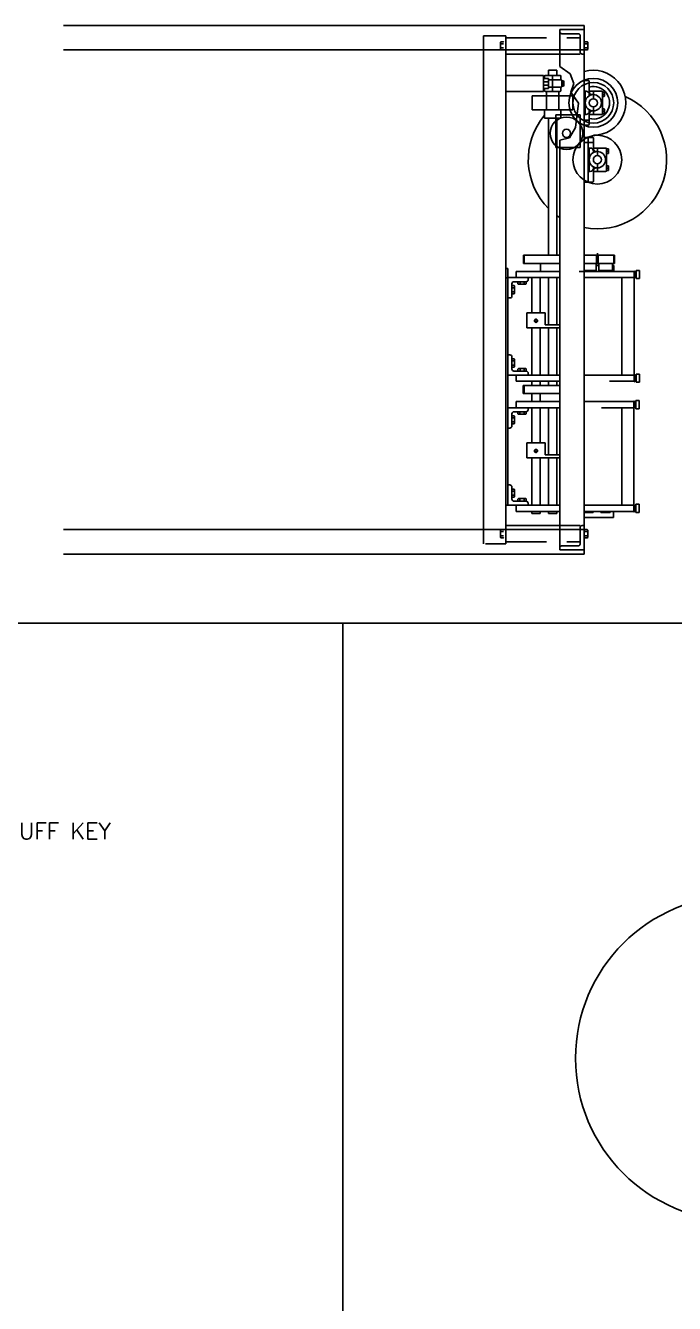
# Model space of a CAD drawing. Extents: x 0 to 33, y 0 to 25.3.
# Drawn here: x 16.08 to 20.07, y 16.82 to 24.67 of the extents above; entities that cross this region are included whole.
import ezdxf
from ezdxf.enums import TextEntityAlignment as Align

# ---------------------------------------------------------------- set-up
doc = ezdxf.new("R2010")
doc.units = 0
doc.header["$MEASUREMENT"] = 0
for name, pattern in [('CENTER', [2, 1.25, -0.25, 0.25, -0.25]), ('HIDDEN', [0.375, 0.25, -0.125]), ('HIDDEN2', [0.1875, 0.125, -0.0625])]:
    doc.linetypes.add(name, pattern=pattern)
for name, color, linetype in [('BORDER', 5, 'CONTINUOUS'), ('CENTER', 4, 'CENTER'), ('DIM', 1, 'CONTINUOUS'), ('HATCH', 2, 'CONTINUOUS'), ('HIDDEN', 6, 'HIDDEN'), ('HIDDEN2', 6, 'HIDDEN2'), ('NFHIDDEN', 6, 'HIDDEN'), ('OBJECT', 3, 'CONTINUOUS')]:
    doc.layers.add(name, color=color, linetype=linetype)
doc.styles.add('SIMPLEX', font='SIMPLEX')

msp = doc.modelspace()

# ---------------------------------------------------------------- linework, layer by layer
at = {"layer": 'BORDER'}
for p, q in [((0, 21), (33, 21)), ((18.03303, 5.59902), (18.03303, 21))]:
    msp.add_line(p, q, dxfattribs=at)
at = {"layer": 'CENTER'}
msp.add_line((19.13444, 23.12404), (19.13444, 23.12409), dxfattribs=at)
at = {"layer": 'DIM'}
for p, q in [((19.49102, 24.12425), (19.34102, 24.12425)), ((19.34102, 24.12425), (19.34102, 23.92425)), ((19.49102, 24.12425), (19.49102, 23.92425)), ((19.54727, 24.093), (19.51602, 24.093)), ((19.49102, 23.92425), (19.34102, 23.92425)), ((19.57227, 23.9555), (19.51602, 23.9555))]:
    msp.add_line(p, q, dxfattribs=at)
for centre, radius in [((19.57227, 24.19925), 0.15), ((19.40712, 24.01156), 0.1), ((19.40712, 24.01156), 0.025), ((19.59727, 23.84925), 0.15)]:
    msp.add_circle(centre, radius, dxfattribs=at)
at = {"layer": 'HATCH'}
for p, q in [((19.44727, 24.243), (19.19727, 24.243)), ((19.19727, 24.243), (19.19727, 24.1555)), ((19.28477, 24.268), (19.28477, 24.1555)), ((19.35977, 24.268), (19.35977, 24.1555)), ((19.44727, 24.243), (19.44727, 24.1555)), ((19.44727, 24.1555), (19.19727, 24.1555)), ((19.27227, 24.1555), (19.27227, 24.1055)), ((19.37227, 24.1555), (19.37227, 24.1055)), ((19.37227, 24.1055), (19.27227, 24.1055)), ((19.59726, 23.22413), (19.59726, 23.27413)), ((19.14726, 23.21154), (19.14726, 23.26154)), ((19.59726, 23.21154), (19.59726, 23.26154)), ((19.69726, 23.21154), (19.69726, 23.26154)), ((19.14694, 22.41166), (19.14694, 22.46166))]:
    msp.add_line(p, q, dxfattribs=at)
msp.add_circle((19.57227, 24.19925), 0.125, dxfattribs=at)
msp.add_arc((19.57227, 24.19925), 0.1, 255.522488, 104.477512, dxfattribs=at)
at = {"layer": 'HIDDEN'}
for p, q in [((19.29727, 24.32737), (19.26602, 24.32737)), ((19.29727, 24.30862), (19.26602, 24.30862)), ((19.77226, 22.52404), (19.77226, 22.52413)), ((19.79726, 22.52404), (19.79726, 22.52413)), ((19.82226, 22.50538), (19.82226, 22.50538)), ((19.82194, 22.34291), (19.82194, 22.34094)), ((19.82194, 22.34291), (19.82194, 22.34291)), ((19.77194, 21.72416), (19.77194, 21.72425)), ((19.79694, 21.72416), (19.79694, 21.72425)), ((19.82194, 21.7055), (19.82194, 21.70746)), ((19.82194, 21.7055), (19.82194, 21.7055))]:
    msp.add_line(p, q, dxfattribs=at)
for centre, start, end in [((19.47852, 24.61175), 0, 90), ((19.47852, 21.48675), 270, 0)]:
    msp.add_arc(centre, 0.0125, start, end, dxfattribs=at)
at = {"layer": 'HIDDEN2'}
for p, q in [((18.89694, 21.48675), (18.89694, 21.57425)), ((19.00331, 21.5745), (19.00072, 21.57158)), ((19.00331, 21.5745), (19.02, 21.5745)), ((19.02, 21.5745), (19.02259, 21.57158)), ((19.03444, 21.48675), (19.03444, 21.57425)), ((19.03444, 21.48675), (18.89694, 21.48675))]:
    msp.add_line(p, q, dxfattribs=at)
for centre in [(19.21965, 22.85853), (19.21932, 22.05865)]:
    msp.add_circle(centre, 0.0095, dxfattribs=at)
at = {"layer": 'NFHIDDEN'}
for p, q in [((18.89694, 24.52425), (18.89694, 24.61175)), ((19.03444, 24.61175), (18.89694, 24.61175)), ((19.03444, 24.52425), (19.03444, 24.61175)), ((19.03444, 24.59925), (19.49102, 24.59925)), ((19.36602, 24.52425), (19.36602, 24.64925)), ((19.36602, 24.64925), (19.51602, 24.64925)), ((19.37852, 24.62425), (19.47852, 24.62425)), ((19.49102, 24.51175), (19.49102, 24.61175)), ((19.00331, 24.5745), (19.00072, 24.57158)), ((19.00072, 24.57158), (19.00072, 24.52692)), ((19.00331, 24.56188), (19.00072, 24.5648)), ((19.00331, 24.56188), (19.00072, 24.55895)), ((19.00331, 24.53662), (19.00072, 24.53955)), ((19.00331, 24.53662), (19.00072, 24.53369)), ((19.00331, 24.52399), (19.00072, 24.52692)), ((19.00331, 24.5745), (19.02, 24.5745)), ((19.00331, 24.56188), (19.02, 24.56188)), ((19.00331, 24.56188), (19.02, 24.56188)), ((19.00331, 24.53662), (19.02, 24.53662)), ((19.02, 24.53662), (19.00331, 24.53662)), ((19.00331, 24.53662), (19.02, 24.53662)), ((19.00331, 24.52399), (19.02, 24.52399)), ((19.02, 24.5745), (19.02259, 24.57158)), ((19.02, 24.52399), (19.02259, 24.52692)), ((19.36602, 24.49925), (19.49102, 24.49925)), ((19.50352, 24.49925), (19.51602, 24.49925)), ((19.00072, 21.52692), (19.00072, 21.57158)), ((19.00331, 21.56188), (19.00072, 21.5648)), ((19.00331, 21.56188), (19.00072, 21.55895)), ((19.00331, 21.53662), (19.00072, 21.53955)), ((19.00331, 21.53662), (19.00072, 21.53369)), ((19.00331, 21.56188), (19.02, 21.56188)), ((19.02, 21.56188), (19.00331, 21.56188)), ((19.00331, 21.56188), (19.02, 21.56188)), ((19.00331, 21.53662), (19.02, 21.53662)), ((19.00331, 21.53662), (19.02, 21.53662)), ((19.36602, 21.59925), (19.49102, 21.59925)), ((19.36602, 21.57425), (19.36602, 21.44925)), ((19.49102, 21.58675), (19.49102, 21.48675)), ((19.50352, 21.59925), (19.51602, 21.59925)), ((19.00331, 21.52399), (19.00072, 21.52692)), ((19.00331, 21.52399), (19.02, 21.52399)), ((19.02, 21.52399), (19.02259, 21.52692)), ((19.03444, 21.49925), (19.49102, 21.49925)), ((19.37852, 21.47425), (19.47852, 21.47425)), ((19.36602, 21.44925), (19.51602, 21.44925))]:
    msp.add_line(p, q, dxfattribs=at)
for centre, start, end in [((19.37852, 24.63675), 180, 270), ((19.50352, 24.51175), 180, 270), ((19.50352, 21.58675), 90, 180), ((19.37852, 21.46175), 90, 180)]:
    msp.add_arc(centre, 0.0125, start, end, dxfattribs=at)
at = {"layer": 'OBJECT'}
for p, q in [((19.51602, 24.67425), (16.31602, 24.67425)), ((19.51602, 24.67425), (19.51602, 21.42425)), ((19.51602, 24.52425), (16.31602, 24.52425)), ((18.89694, 21.57425), (18.89694, 24.52425)), ((19.03444, 21.57425), (19.03444, 24.52425)), ((19.36602, 24.52425), (19.36602, 24.4219)), ((19.51861, 24.5745), (19.51602, 24.57158)), ((19.51602, 24.57158), (19.51602, 24.52692)), ((19.51861, 24.56188), (19.51602, 24.5648)), ((19.51861, 24.56188), (19.51602, 24.55895)), ((19.51861, 24.53662), (19.51602, 24.53955)), ((19.51861, 24.53662), (19.51602, 24.53369)), ((19.51861, 24.52399), (19.51602, 24.52692)), ((19.51861, 24.5745), (19.53529, 24.5745)), ((19.51861, 24.56188), (19.53529, 24.56188)), ((19.51861, 24.56188), (19.53529, 24.56188)), ((19.51861, 24.53662), (19.53529, 24.53662)), ((19.53529, 24.53662), (19.51861, 24.53662)), ((19.51861, 24.53662), (19.53529, 24.53662)), ((19.51861, 24.52399), (19.53529, 24.52399)), ((19.53529, 24.5745), (19.53789, 24.57158)), ((19.53529, 24.56188), (19.53789, 24.5648)), ((19.53529, 24.56188), (19.53789, 24.55895)), ((19.53529, 24.53662), (19.53789, 24.53955)), ((19.53529, 24.53662), (19.53789, 24.53369)), ((19.53529, 24.52399), (19.53789, 24.52692)), ((19.53789, 24.57158), (19.53789, 24.52692)), ((19.53789, 24.56188), (19.53789, 24.53662)), ((19.36602, 24.49925), (19.03444, 24.49925)), ((19.26602, 24.368), (19.03444, 24.368)), ((19.26602, 24.268), (19.26602, 24.368)), ((19.27227, 24.34925), (19.27227, 24.362)), ((19.36627, 24.368), (19.27827, 24.368)), ((19.29727, 24.39925), (19.34727, 24.39925)), ((19.29727, 24.368), (19.29727, 24.39925)), ((19.32227, 24.268), (19.32227, 24.368)), ((19.34727, 24.368), (19.34727, 24.39925)), ((19.36602, 24.4219), (19.42945, 24.37805)), ((19.37227, 24.34287), (19.37227, 24.362)), ((19.42945, 24.37805), (19.45239, 24.31824)), ((19.29427, 24.34925), (19.26602, 24.34925)), ((19.29427, 24.28675), (19.26602, 24.28675)), ((19.27227, 24.274), (19.27227, 24.28675)), ((19.29727, 24.29312), (19.29727, 24.34625)), ((19.29727, 24.28975), (19.29727, 24.29312)), ((19.37527, 24.33987), (19.30027, 24.33987)), ((19.37527, 24.29612), (19.30027, 24.29612)), ((19.37227, 24.274), (19.37227, 24.29312)), ((19.37552, 24.33987), (19.37527, 24.33987)), ((19.37552, 24.29612), (19.37527, 24.29612)), ((19.37852, 24.29912), (19.37852, 24.33687)), ((19.38962, 24.33424), (19.37852, 24.33424)), ((19.38962, 24.32505), (19.37852, 24.32505)), ((19.38962, 24.318), (19.37852, 24.318)), ((19.38962, 24.31095), (19.37852, 24.31095)), ((19.38962, 24.30175), (19.37852, 24.30175)), ((19.3907, 24.3306), (19.38962, 24.33424)), ((19.3907, 24.32869), (19.38962, 24.32505)), ((19.3907, 24.3214), (19.38962, 24.32505)), ((19.3907, 24.31459), (19.38962, 24.31095)), ((19.3907, 24.3073), (19.38962, 24.31095)), ((19.3907, 24.30539), (19.38962, 24.30175)), ((19.3907, 24.30539), (19.3907, 24.3306)), ((19.45239, 24.31824), (19.43443, 24.26441)), ((19.54127, 24.33675), (19.51602, 24.33675)), ((19.54727, 24.27712), (19.54727, 24.33075)), ((19.54727, 24.26695), (19.54727, 24.33075)), ((19.54727, 24.24255), (19.54727, 24.28987)), ((19.26602, 24.268), (19.03444, 24.268)), ((19.36627, 24.268), (19.27827, 24.268)), ((19.43443, 24.26441), (19.48131, 24.19763)), ((19.52727, 24.27112), (19.51602, 24.27112)), ((19.52227, 24.26512), (19.52227, 24.13337)), ((19.62252, 24.27112), (19.55327, 24.27112)), ((19.57227, 24.22425), (19.57227, 24.27112)), ((19.62852, 24.13337), (19.62852, 24.26512)), ((19.62852, 24.26512), (19.63962, 24.26512)), ((19.63962, 24.25106), (19.62852, 24.25106)), ((19.62852, 24.237), (19.63962, 24.237)), ((19.6407, 24.26148), (19.63962, 24.26512)), ((19.6407, 24.2547), (19.63962, 24.25106)), ((19.6407, 24.24742), (19.63962, 24.25106)), ((19.6407, 24.24064), (19.63962, 24.237)), ((19.6407, 24.24064), (19.6407, 24.26148)), ((19.48131, 24.19763), (19.46236, 24.04811)), ((19.52727, 24.12737), (19.51602, 24.12737)), ((19.54727, 24.15594), (19.54727, 24.12137)), ((19.54727, 24.06775), (19.54727, 24.13155)), ((19.62252, 24.12737), (19.55327, 24.12737)), ((19.57227, 24.14925), (19.56497, 24.14925)), ((19.57227, 24.12737), (19.57227, 24.17425)), ((19.62852, 24.1615), (19.63962, 24.1615)), ((19.63962, 24.14743), (19.62852, 24.14743)), ((19.62852, 24.13337), (19.63962, 24.13337)), ((19.6407, 24.15785), (19.63962, 24.1615)), ((19.6407, 24.15107), (19.63962, 24.14743)), ((19.6407, 24.14379), (19.63962, 24.14743)), ((19.6407, 24.13701), (19.63962, 24.13337)), ((19.6407, 24.15785), (19.6407, 24.13701)), ((19.29727, 23.26154), (19.29727, 24.1055)), ((19.34727, 23.26154), (19.34727, 24.1055)), ((19.46236, 24.04811), (19.42546, 23.98332)), ((19.54127, 24.06175), (19.51602, 24.06175)), ((19.42546, 23.98332), (19.36602, 23.96936)), ((19.36602, 23.96936), (19.36602, 21.57425)), ((19.51602, 24.03675), (19.51602, 23.94925)), ((19.51602, 23.96049), (19.51602, 24.02612)), ((19.56627, 23.98675), (19.51602, 23.98675)), ((19.54102, 23.71175), (19.54102, 23.98675)), ((19.57227, 23.91695), (19.57227, 23.98075)), ((19.57227, 23.92712), (19.57227, 23.98075)), ((19.55227, 23.92112), (19.54102, 23.92112)), ((19.54727, 23.91512), (19.54727, 23.78337)), ((19.57227, 23.89255), (19.57227, 23.93987)), ((19.64752, 23.92112), (19.57827, 23.92112)), ((19.59727, 23.87425), (19.59727, 23.92112)), ((19.65352, 23.78337), (19.65352, 23.91512)), ((19.65352, 23.91512), (19.66462, 23.91512)), ((19.66462, 23.90106), (19.65352, 23.90106)), ((19.6657, 23.91148), (19.66462, 23.91512)), ((19.6657, 23.9047), (19.66462, 23.90106)), ((19.6657, 23.89742), (19.66462, 23.90106)), ((19.6657, 23.89064), (19.66462, 23.887)), ((19.6657, 23.89064), (19.6657, 23.91148)), ((19.59727, 23.77737), (19.59727, 23.82425)), ((19.65352, 23.887), (19.66462, 23.887)), ((19.55227, 23.77737), (19.54102, 23.77737)), ((19.57227, 23.80594), (19.57227, 23.77137)), ((19.57227, 23.71775), (19.57227, 23.78155)), ((19.64752, 23.77737), (19.57827, 23.77737)), ((19.59727, 23.79925), (19.58997, 23.79925)), ((19.65352, 23.8115), (19.66462, 23.8115)), ((19.66462, 23.79743), (19.65352, 23.79743)), ((19.65352, 23.78337), (19.66462, 23.78337)), ((19.6657, 23.80785), (19.66462, 23.8115)), ((19.6657, 23.80107), (19.66462, 23.79743)), ((19.6657, 23.79379), (19.66462, 23.79743)), ((19.6657, 23.78701), (19.66462, 23.78337)), ((19.6657, 23.80785), (19.6657, 23.78701)), ((19.56627, 23.71175), (19.51602, 23.71175)), ((19.36602, 23.26154), (19.14226, 23.26154)), ((19.14226, 23.21154), (19.14226, 23.26154)), ((19.36602, 23.21154), (19.14226, 23.21154)), ((19.24726, 23.21154), (19.24726, 23.16154)), ((19.60351, 23.26154), (19.51602, 23.26154)), ((19.60351, 23.21154), (19.51602, 23.21154)), ((19.52226, 23.26154), (19.52226, 23.26143)), ((19.58946, 23.16779), (19.58946, 23.21154)), ((19.60506, 23.19904), (19.58946, 23.19904)), ((19.70226, 23.26154), (19.59101, 23.26154)), ((19.70226, 23.21154), (19.59101, 23.21154)), ((19.59226, 23.21154), (19.59226, 23.26154)), ((19.60226, 23.21154), (19.60226, 23.26154)), ((19.60506, 23.16779), (19.60506, 23.21154)), ((19.68946, 23.21154), (19.68946, 23.16779)), ((19.69726, 23.19904), (19.68946, 23.19904)), ((19.69726, 23.19904), (19.69726, 23.16154)), ((19.70226, 23.21154), (19.70226, 23.26154)), ((19.04694, 23.18002), (19.03444, 23.18002)), ((19.03444, 21.7242), (19.03444, 23.1236)), ((19.03444, 23.1236), (19.0471, 23.1236)), ((19.04694, 21.7242), (19.04694, 23.18002)), ((19.17194, 23.12409), (19.04694, 23.12409)), ((19.36602, 23.16154), (19.09726, 23.16154)), ((19.09726, 23.12404), (19.09726, 23.16154)), ((19.36602, 23.12404), (19.09726, 23.12404)), ((19.17194, 23.12409), (19.17194, 23.11159)), ((19.2509, 23.16154), (19.1884, 23.16154)), ((19.2509, 23.16154), (19.1884, 23.16154)), ((19.24465, 23.16154), (19.19465, 23.16154)), ((19.19465, 23.12409), (19.19465, 22.90853)), ((19.24465, 23.12409), (19.24465, 22.90853)), ((19.36602, 23.16154), (19.24726, 23.16154)), ((19.29727, 23.12404), (19.29727, 22.83353)), ((19.34727, 23.12404), (19.34727, 22.83353)), ((19.70976, 23.16154), (19.48476, 23.16154)), ((19.51602, 23.16779), (19.58946, 23.16779)), ((19.82226, 23.16154), (19.51602, 23.16154)), ((19.70976, 23.16154), (19.51602, 23.16154)), ((19.82226, 23.12404), (19.51602, 23.12404)), ((19.52226, 23.16779), (19.52226, 23.16154)), ((19.57226, 23.16779), (19.57226, 23.16154)), ((19.59726, 23.16154), (19.57226, 23.16154)), ((19.63476, 23.16154), (19.59726, 23.16154)), ((19.68946, 23.16779), (19.60506, 23.16779)), ((19.65976, 23.16154), (19.60976, 23.16154)), ((19.62226, 23.16779), (19.62226, 23.16154)), ((19.67226, 23.16779), (19.67226, 23.16154)), ((19.74726, 22.52404), (19.74726, 23.12404)), ((19.82226, 23.12404), (19.77226, 23.12404)), ((19.77226, 23.12404), (19.77268, 23.12404)), ((19.82226, 23.16467), (19.82226, 23.12092)), ((19.82617, 23.16467), (19.82226, 23.16467)), ((19.82226, 23.16357), (19.82226, 23.11982)), ((19.82226, 23.12404), (19.82226, 23.16154)), ((19.82226, 23.15258), (19.82226, 23.12907)), ((19.82226, 22.52404), (19.82226, 23.12404)), ((19.82617, 23.12092), (19.82226, 23.12092)), ((19.82617, 23.16467), (19.82617, 23.12092)), ((19.83457, 23.16779), (19.83457, 23.11779)), ((19.85508, 23.16779), (19.83457, 23.16779)), ((19.85508, 23.11779), (19.83457, 23.11779)), ((19.85508, 23.16779), (19.85508, 23.11779)), ((19.07194, 23.08659), (19.07194, 23.01159)), ((19.07194, 23.07465), (19.07194, 23.02413)), ((19.07453, 23.07465), (19.07194, 23.07465)), ((19.08496, 23.06202), (19.07194, 23.06202)), ((19.08496, 23.03676), (19.07194, 23.03676)), ((19.08496, 23.07465), (19.07453, 23.07465)), ((19.15944, 23.09909), (19.08444, 23.09909)), ((19.08496, 23.07465), (19.08756, 23.07172)), ((19.08496, 23.06202), (19.08756, 23.06495)), ((19.08496, 23.06202), (19.08756, 23.05909)), ((19.08496, 23.03676), (19.08756, 23.03969)), ((19.08496, 23.03676), (19.08756, 23.03383)), ((19.08496, 23.02413), (19.08756, 23.02706)), ((19.08756, 23.07172), (19.08756, 23.02706)), ((19.15969, 23.09909), (19.10918, 23.09909)), ((19.10918, 23.09649), (19.10918, 23.09909)), ((19.10918, 23.08606), (19.10918, 23.09649)), ((19.10918, 23.08606), (19.11211, 23.08346)), ((19.15677, 23.08346), (19.11211, 23.08346)), ((19.12181, 23.08606), (19.11888, 23.08346)), ((19.12181, 23.08606), (19.12181, 23.09909)), ((19.12181, 23.08606), (19.12474, 23.08346)), ((19.14707, 23.08606), (19.14414, 23.08346)), ((19.14707, 23.08606), (19.14707, 23.09909)), ((19.14707, 23.08606), (19.14999, 23.08346)), ((19.15969, 23.08606), (19.15677, 23.08346)), ((19.15969, 23.09649), (19.15969, 23.09909)), ((19.15969, 23.08606), (19.15969, 23.09649)), ((19.04694, 22.99909), (19.04694, 23.01159)), ((19.05944, 22.99909), (19.04694, 22.99909)), ((19.07453, 23.02413), (19.07194, 23.02413)), ((19.08496, 23.02413), (19.07453, 23.02413)), ((19.16339, 22.81473), (19.16339, 22.90853)), ((19.16339, 22.90853), (19.27589, 22.90853)), ((19.27589, 22.83353), (19.27589, 22.90853)), ((19.16339, 22.81473), (19.36602, 22.81473)), ((19.19465, 22.81473), (19.19465, 22.52413)), ((19.24465, 22.81473), (19.24465, 22.52413)), ((19.27589, 22.83353), (19.36602, 22.83353)), ((19.29727, 22.81473), (19.29727, 22.52413)), ((19.34727, 22.81473), (19.34727, 22.52413)), ((19.05944, 22.64909), (19.04694, 22.64909)), ((19.04694, 22.64909), (19.04694, 22.63659)), ((19.07194, 22.56159), (19.07194, 22.63659)), ((19.07194, 22.62405), (19.07194, 22.57353)), ((19.07453, 22.62405), (19.07194, 22.62405)), ((19.08496, 22.61142), (19.07194, 22.61142)), ((19.08496, 22.58616), (19.07194, 22.58616)), ((19.07453, 22.57353), (19.07194, 22.57353)), ((19.08496, 22.62405), (19.07453, 22.62405)), ((19.08496, 22.57353), (19.07453, 22.57353)), ((19.08496, 22.62405), (19.08756, 22.62112)), ((19.08496, 22.61142), (19.08756, 22.61435)), ((19.08496, 22.61142), (19.08756, 22.60849)), ((19.08496, 22.58616), (19.08756, 22.58909)), ((19.08496, 22.58616), (19.08756, 22.58323)), ((19.08496, 22.57353), (19.08756, 22.57646)), ((19.08756, 22.62112), (19.08756, 22.57646)), ((19.10918, 22.56212), (19.11211, 22.56471)), ((19.10918, 22.56212), (19.10918, 22.55168)), ((19.11211, 22.56471), (19.15677, 22.56471)), ((19.12181, 22.56212), (19.11888, 22.56471)), ((19.12181, 22.56212), (19.12474, 22.56471)), ((19.12181, 22.56212), (19.12181, 22.54909)), ((19.14707, 22.56212), (19.14414, 22.56471)), ((19.14707, 22.56212), (19.14999, 22.56471)), ((19.14707, 22.56212), (19.14707, 22.54909)), ((19.15969, 22.56212), (19.15677, 22.56471)), ((19.15969, 22.56212), (19.15969, 22.55168)), ((19.17194, 22.52409), (19.04694, 22.52409)), ((19.15944, 22.54909), (19.08444, 22.54909)), ((19.36602, 22.52413), (19.09726, 22.52413)), ((19.09726, 22.52413), (19.09726, 22.48663)), ((19.36602, 22.48663), (19.09726, 22.48663)), ((19.10918, 22.55168), (19.10918, 22.54909)), ((19.10918, 22.54909), (19.15969, 22.54909)), ((19.15969, 22.55168), (19.15969, 22.54909)), ((19.17194, 22.52409), (19.17194, 22.53659)), ((19.19465, 22.48663), (19.19465, 22.46166)), ((19.24465, 22.48663), (19.24465, 22.46166)), ((19.29727, 22.48663), (19.29727, 22.46166)), ((19.34727, 22.48663), (19.34727, 22.46166)), ((19.82226, 22.52413), (19.51602, 22.52413)), ((19.82226, 22.48663), (19.67226, 22.48663)), ((19.82226, 22.52725), (19.82226, 22.4835)), ((19.82617, 22.52725), (19.82226, 22.52725)), ((19.82226, 22.52413), (19.82226, 22.48663)), ((19.82226, 22.5191), (19.82226, 22.49559)), ((19.82617, 22.4835), (19.82226, 22.4835)), ((19.82617, 22.52725), (19.82617, 22.4835)), ((19.83457, 22.52404), (19.83456, 22.52404)), ((19.83457, 22.53038), (19.83457, 22.48038)), ((19.85508, 22.53038), (19.83457, 22.53038)), ((19.85508, 22.48038), (19.83457, 22.48038)), ((19.85508, 22.53038), (19.85508, 22.48038)), ((19.14194, 22.46166), (19.36602, 22.46166)), ((19.14194, 22.41166), (19.14194, 22.46166)), ((19.36602, 22.41166), (19.14194, 22.41166)), ((19.19465, 22.41166), (19.19465, 22.36166)), ((19.24465, 22.41166), (19.24465, 22.36166)), ((19.17161, 22.3242), (19.04661, 22.3242)), ((19.36602, 22.36166), (19.09694, 22.36166)), ((19.09694, 22.32416), (19.09694, 22.36166)), ((19.36602, 22.32416), (19.09694, 22.32416)), ((19.17161, 22.3242), (19.17161, 22.3117)), ((19.25057, 22.36166), (19.18807, 22.36166)), ((19.25057, 22.36166), (19.18807, 22.36166)), ((19.24432, 22.36166), (19.19432, 22.36166)), ((19.19465, 22.32416), (19.19465, 22.10865)), ((19.24465, 22.32416), (19.24465, 22.10865)), ((19.36602, 22.36166), (19.24694, 22.36166)), ((19.29727, 22.32416), (19.29727, 22.03365)), ((19.34727, 22.32416), (19.34727, 22.03344)), ((19.82194, 22.36166), (19.51602, 22.36166)), ((19.82194, 22.32416), (19.62299, 22.32416)), ((19.74694, 21.72416), (19.74694, 22.32416)), ((19.82194, 22.32416), (19.77194, 22.32416)), ((19.77194, 22.32416), (19.77235, 22.32416)), ((19.82584, 22.36478), (19.82194, 22.36478)), ((19.82194, 22.36478), (19.82194, 22.32103)), ((19.82194, 22.32416), (19.82194, 22.36166)), ((19.82194, 22.3527), (19.82194, 22.32919)), ((19.82194, 21.72416), (19.82194, 22.32416)), ((19.82584, 22.32103), (19.82194, 22.32103)), ((19.82584, 22.36478), (19.82584, 22.32103)), ((19.83424, 22.36791), (19.83424, 22.31791)), ((19.85475, 22.36791), (19.83424, 22.36791)), ((19.85475, 22.36791), (19.85475, 22.31791)), ((19.07161, 22.2867), (19.07161, 22.2117)), ((19.07161, 22.27476), (19.07161, 22.22424)), ((19.0742, 22.27476), (19.07161, 22.27476)), ((19.08464, 22.26213), (19.07161, 22.26213)), ((19.08464, 22.27476), (19.0742, 22.27476)), ((19.15911, 22.2992), (19.08411, 22.2992)), ((19.08464, 22.27476), (19.08723, 22.27183)), ((19.08464, 22.26213), (19.08723, 22.26506)), ((19.08464, 22.26213), (19.08723, 22.2592)), ((19.08723, 22.27183), (19.08723, 22.22717)), ((19.15937, 22.2992), (19.10885, 22.2992)), ((19.10885, 22.29661), (19.10885, 22.2992)), ((19.10885, 22.28617), (19.10885, 22.29661)), ((19.10885, 22.28617), (19.11178, 22.28358)), ((19.15644, 22.28358), (19.11178, 22.28358)), ((19.12148, 22.28617), (19.11855, 22.28358)), ((19.12148, 22.28617), (19.12148, 22.2992)), ((19.12148, 22.28617), (19.12441, 22.28358)), ((19.14674, 22.28617), (19.14381, 22.28358)), ((19.14674, 22.28617), (19.14674, 22.2992)), ((19.14674, 22.28617), (19.14967, 22.28358)), ((19.15937, 22.28617), (19.15644, 22.28358)), ((19.15937, 22.29661), (19.15937, 22.2992)), ((19.15937, 22.28617), (19.15937, 22.29661)), ((19.85475, 22.31791), (19.83424, 22.31791)), ((19.05911, 22.1992), (19.04661, 22.1992)), ((19.08464, 22.23687), (19.07161, 22.23687)), ((19.0742, 22.22424), (19.07161, 22.22424)), ((19.08464, 22.22424), (19.0742, 22.22424)), ((19.08464, 22.23687), (19.08723, 22.2398)), ((19.08464, 22.23687), (19.08723, 22.23394)), ((19.08464, 22.22424), (19.08723, 22.22717)), ((19.16306, 22.01485), (19.16306, 22.10865)), ((19.16306, 22.10865), (19.27556, 22.10865)), ((19.27556, 22.03365), (19.27556, 22.10865)), ((19.16306, 22.01485), (19.36602, 22.01485)), ((19.19465, 22.01485), (19.19465, 21.72425)), ((19.24465, 22.01485), (19.24465, 21.72425)), ((19.27556, 22.03365), (19.36602, 22.03365)), ((19.29727, 22.01485), (19.29727, 21.72425)), ((19.34727, 22.01485), (19.34727, 21.72425)), ((19.05911, 21.8492), (19.04661, 21.8492)), ((19.07161, 21.7617), (19.07161, 21.8367)), ((19.0742, 21.82416), (19.07161, 21.82416)), ((19.07161, 21.82416), (19.07161, 21.77364)), ((19.08464, 21.81153), (19.07161, 21.81153)), ((19.08464, 21.78627), (19.07161, 21.78627)), ((19.0742, 21.77364), (19.07161, 21.77364)), ((19.08464, 21.82416), (19.0742, 21.82416)), ((19.08464, 21.77364), (19.0742, 21.77364)), ((19.08464, 21.82416), (19.08723, 21.82123)), ((19.08464, 21.81153), (19.08723, 21.81446)), ((19.08464, 21.81153), (19.08723, 21.8086)), ((19.08464, 21.78627), (19.08723, 21.7892)), ((19.08464, 21.78627), (19.08723, 21.78334)), ((19.08464, 21.77364), (19.08723, 21.77657)), ((19.08723, 21.82123), (19.08723, 21.77657)), ((19.04661, 21.7242), (19.03444, 21.7242)), ((19.17161, 21.7242), (19.04661, 21.7242)), ((19.15911, 21.7492), (19.08411, 21.7492)), ((19.09694, 21.72425), (19.09694, 21.68675)), ((19.36602, 21.72419), (19.09694, 21.7242)), ((19.10885, 21.76223), (19.11178, 21.76483)), ((19.10885, 21.76223), (19.10885, 21.7518)), ((19.10885, 21.7518), (19.10885, 21.7492)), ((19.10885, 21.7492), (19.15937, 21.7492)), ((19.11178, 21.76483), (19.15644, 21.76483)), ((19.12148, 21.76223), (19.11855, 21.76483)), ((19.12148, 21.76223), (19.12441, 21.76483)), ((19.12148, 21.76223), (19.12148, 21.7492)), ((19.14674, 21.76223), (19.14381, 21.76483)), ((19.14674, 21.76223), (19.14967, 21.76483)), ((19.14674, 21.76223), (19.14674, 21.7492)), ((19.15937, 21.76223), (19.15644, 21.76483)), ((19.15937, 21.76223), (19.15937, 21.7518)), ((19.15937, 21.7518), (19.15937, 21.7492)), ((19.17161, 21.7242), (19.17161, 21.7367)), ((19.77194, 21.72416), (19.51602, 21.72418)), ((19.82194, 21.72416), (19.77194, 21.72416)), ((19.82194, 21.72737), (19.82194, 21.68362)), ((19.82584, 21.72737), (19.82194, 21.72737)), ((19.82194, 21.72425), (19.82194, 21.68675)), ((19.82194, 21.71922), (19.82194, 21.6957)), ((19.82584, 21.72737), (19.82584, 21.68362)), ((19.82586, 21.72416), (19.82584, 21.72416)), ((19.83424, 21.72416), (19.83423, 21.72416)), ((19.83424, 21.7305), (19.83424, 21.6805)), ((19.85475, 21.7305), (19.83424, 21.7305)), ((19.85475, 21.7305), (19.85475, 21.6805)), ((19.36602, 21.68675), (19.09694, 21.68675)), ((19.19465, 21.68675), (19.19465, 21.67425)), ((19.24465, 21.67425), (19.19465, 21.67425)), ((19.24465, 21.68675), (19.24465, 21.67425)), ((19.29727, 21.68675), (19.29727, 21.67425)), ((19.34727, 21.67425), (19.29727, 21.67425)), ((19.34727, 21.68675), (19.34727, 21.67425)), ((19.62194, 21.68675), (19.51602, 21.68675)), ((19.69694, 21.64925), (19.51602, 21.64925)), ((19.57194, 21.68675), (19.52194, 21.68675)), ((19.52194, 21.68675), (19.52194, 21.6805)), ((19.57194, 21.6805), (19.52194, 21.6805)), ((19.57194, 21.68675), (19.57194, 21.6805)), ((19.59694, 21.68675), (19.59694, 21.68666)), ((19.62194, 21.68675), (19.59694, 21.68675)), ((19.62194, 21.68675), (19.60944, 21.68675)), ((19.65944, 21.64925), (19.60944, 21.64925)), ((19.61819, 21.6805), (19.61819, 21.68675)), ((19.67569, 21.6805), (19.61819, 21.6805)), ((19.67944, 21.68675), (19.62194, 21.68675)), ((19.67569, 21.6805), (19.62194, 21.6805)), ((19.67569, 21.68675), (19.67569, 21.6805)), ((19.82194, 21.68675), (19.67944, 21.68675)), ((19.70944, 21.68675), (19.67944, 21.68675)), ((19.70944, 21.68675), (19.67944, 21.68675)), ((19.69694, 21.68675), (19.67944, 21.68675)), ((19.69694, 21.64925), (19.69694, 21.68675)), ((19.82584, 21.68362), (19.82194, 21.68362)), ((19.85475, 21.6805), (19.83424, 21.6805)), ((19.51602, 21.57425), (16.31602, 21.57425)), ((19.36602, 21.59925), (19.03444, 21.59925)), ((19.51861, 21.5745), (19.51602, 21.57158)), ((19.51602, 21.52692), (19.51602, 21.57158)), ((19.51861, 21.56188), (19.51602, 21.5648)), ((19.51861, 21.56188), (19.51602, 21.55895)), ((19.51861, 21.53662), (19.51602, 21.53955)), ((19.51861, 21.53662), (19.51602, 21.53369)), ((19.51861, 21.5745), (19.53529, 21.5745)), ((19.51861, 21.56188), (19.53529, 21.56188)), ((19.53529, 21.56188), (19.51861, 21.56188)), ((19.51861, 21.56188), (19.53529, 21.56188)), ((19.51861, 21.53662), (19.53529, 21.53662)), ((19.51861, 21.53662), (19.53529, 21.53662)), ((19.53529, 21.5745), (19.53789, 21.57158)), ((19.53529, 21.56188), (19.53789, 21.5648)), ((19.53529, 21.56188), (19.53789, 21.55895)), ((19.53529, 21.53662), (19.53789, 21.53955)), ((19.53529, 21.53662), (19.53789, 21.53369)), ((19.53789, 21.52692), (19.53789, 21.57158)), ((19.53789, 21.53662), (19.53789, 21.56188)), ((19.51861, 21.52399), (19.51602, 21.52692)), ((19.51861, 21.52399), (19.53529, 21.52399)), ((19.53529, 21.52399), (19.53789, 21.52692)), ((19.51602, 21.42425), (16.31602, 21.42425))]:
    msp.add_line(p, q, dxfattribs=at)
for centre, radius in [((19.57227, 24.19925), 0.05), ((19.57227, 24.19925), 0.025), ((19.59727, 23.84925), 0.05), ((19.59727, 23.84925), 0.025), ((19.21965, 22.85853), 0.0076), ((19.21932, 22.05865), 0.0076), ((20.46291, 18.32291), 1)]:
    msp.add_circle(centre, radius, dxfattribs=at)
for centre, radius, start, end in [((19.27827, 24.362), 0.006, 90, 180), ((19.36627, 24.362), 0.006, 0, 90), ((19.57227, 24.19925), 0.2, 270, 106.334823), ((19.29427, 24.34625), 0.003, 0, 90), ((19.29427, 24.28975), 0.003, 270, 0), ((19.30027, 24.34287), 0.003, 180, 270), ((19.30027, 24.29312), 0.003, 90, 180), ((19.37527, 24.34287), 0.003, 180, 270), ((19.37527, 24.29312), 0.003, 90, 180), ((19.37552, 24.33687), 0.003, 0, 90), ((19.37552, 24.29912), 0.003, 270, 0), ((19.54127, 24.33075), 0.006, 0, 90), ((19.27827, 24.274), 0.006, 180, 270), ((19.36627, 24.274), 0.006, 270, 0), ((19.59727, 23.84925), 0.425, 258.97855, 66.251317), ((19.51627, 24.26512), 0.006, 0, 90), ((19.52727, 24.25112), 0.02, 360, 90), ((19.55327, 24.27712), 0.006, 180, 270), ((19.56497, 24.26695), 0.0177, 180, 294.357536), ((19.62252, 24.26512), 0.006, 0, 90), ((19.51627, 24.13337), 0.006, 270, 0), ((19.52727, 24.14737), 0.02, 270, 0), ((19.56497, 24.13155), 0.0177, 90, 180), ((19.55327, 24.12137), 0.006, 90, 180), ((19.62252, 24.13337), 0.006, 270, 0), ((19.59727, 23.84925), 0.425, 139.880833, 225.099128), ((19.54127, 24.06775), 0.006, 270, 0), ((19.56627, 23.98075), 0.006, 0, 90), ((19.54127, 23.91512), 0.006, 0, 90), ((19.55227, 23.90112), 0.02, 360, 90), ((19.57827, 23.92712), 0.006, 180, 270), ((19.58997, 23.91695), 0.0177, 180, 294.357536), ((19.64752, 23.91512), 0.006, 0, 90), ((19.54127, 23.78337), 0.006, 270, 0), ((19.55227, 23.79737), 0.02, 270, 0), ((19.58997, 23.78155), 0.0177, 90, 180), ((19.57827, 23.77137), 0.006, 90, 180), ((19.64752, 23.78337), 0.006, 270, 0), ((19.56627, 23.71775), 0.006, 270, 0), ((19.59727, 23.84925), 0.425, 233.968121, 237.035613), ((19.15944, 23.11159), 0.0125, 270, 0), ((19.83037, 23.16219), 0.00425, 171.266428, 351.266428), ((19.83037, 23.1234), 0.00425, 8.733572, 188.733572), ((19.08444, 23.08659), 0.0125, 90, 180), ((19.05944, 23.01159), 0.0125, 270, 0), ((19.05944, 22.63659), 0.0125, 0, 90), ((19.08444, 22.56159), 0.0125, 180, 270), ((19.15944, 22.53659), 0.0125, 0, 90), ((19.83037, 22.52478), 0.00425, 171.266428, 351.266428), ((19.83037, 22.48598), 0.00425, 8.733572, 188.733572), ((19.83004, 22.3623), 0.00425, 171.266428, 351.266428), ((19.83004, 22.32351), 0.00425, 8.733572, 188.733572), ((19.08411, 22.2867), 0.0125, 90, 180), ((19.15911, 22.3117), 0.0125, 270, 0), ((19.05911, 22.2117), 0.0125, 270, 0), ((19.05911, 21.8367), 0.0125, 0, 90), ((19.08411, 21.7617), 0.0125, 180, 270), ((19.15911, 21.7367), 0.0125, 0, 90), ((19.83004, 21.72489), 0.00425, 171.266428, 351.266428), ((19.83004, 21.6861), 0.00425, 8.733572, 188.733572)]:
    msp.add_arc(centre, radius, start, end, dxfattribs=at)

# ---------------------------------------------------------------- texts
at = {"layer": 'DIM', "color": 3, "style": 'SIMPLEX'}
msp.add_text('0.500 BORE, BROACH FOR 1/8" WOODRUFF KEY', height=0.1, dxfattribs=at).set_placement((13.31161, 19.72024), align=Align.MIDDLE_LEFT)

doc.saveas('drawing.dxf')
